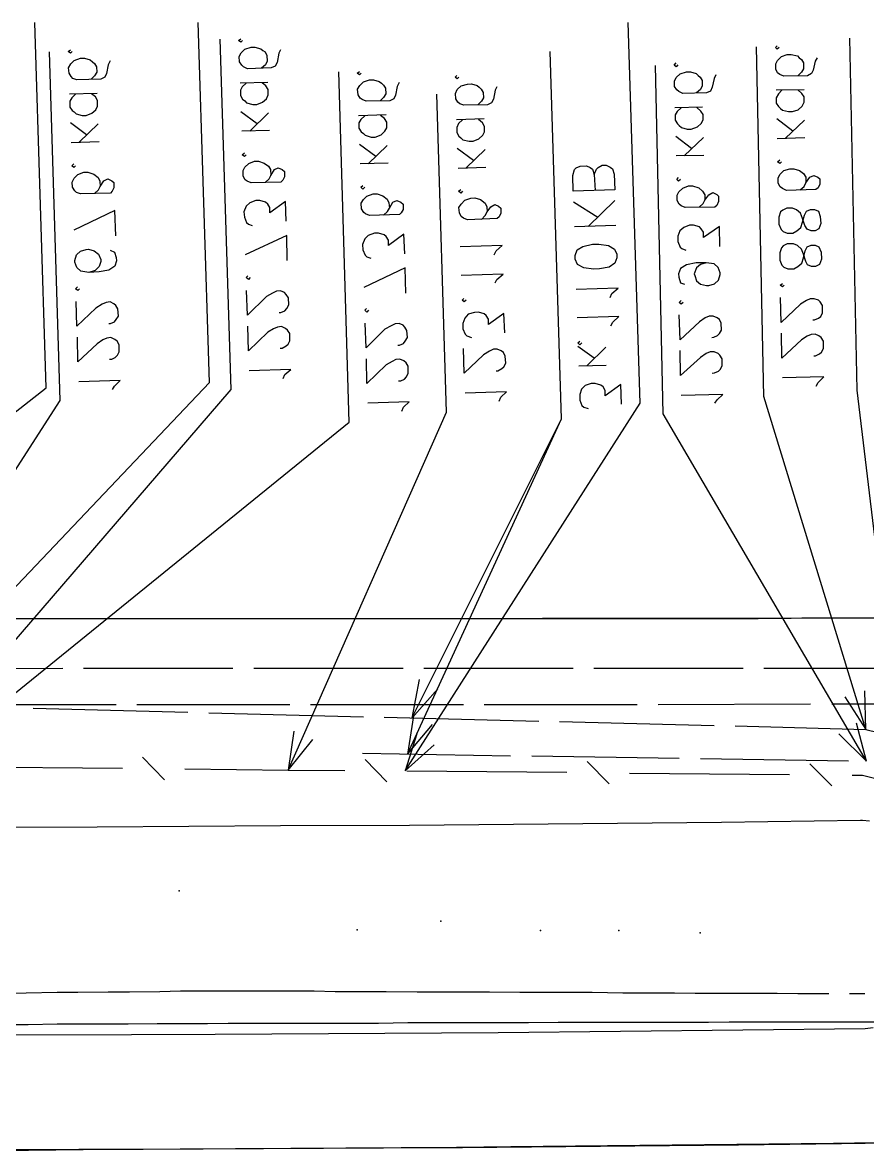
# Model space of a CAD drawing. Header units: metres. Extents: x 131 to 658, y 22 to 173.
# Drawn here: x 350.57 to 371.85, y 123.04 to 151.43 of the extents above; entities that cross this region are included whole.
import ezdxf

# ---------------------------------------------------------------- set-up
doc = ezdxf.new("R2010")
doc.units = ezdxf.units.M
for name, color, linetype in [('BOUNDARY', 7, 'Continuous'), ('CURB', 7, 'Continuous'), ('ELECTR_CABLE', 7, 'Continuous'), ('ELECTR_CABLE_COMM', 7, 'Continuous'), ('GRASS', 7, 'Continuous'), ('ROAD', 7, 'Continuous'), ('SIDEWALK_PATH', 7, 'Continuous'), ('TREE', 7, 'Continuous')]:
    doc.layers.add(name, color=color, linetype=linetype)

msp = doc.modelspace()

# ---------------------------------------------------------------- linework, layer by layer
at = {"layer": 'BOUNDARY'}
msp.add_lwpolyline([(349.104, 136.431), (350.78, 136.431), (354.109, 136.431), (355.773, 136.431), (359.102, 136.431), (360.767, 136.431), (364.096, 136.431), (365.76, 136.431), (369.101, 136.431), (370.765, 136.442), (373.284, 136.442)], dxfattribs=at)
at = {"layer": 'CURB'}
for points in [[(370.876, 126.977), (370.099, 126.977), (369.578, 126.988), (368.812, 126.988), (368.279, 126.988), (367.514, 126.988), (366.992, 126.999), (366.215, 126.999), (365.694, 126.999), (364.917, 127.01), (364.395, 127.01), (363.63, 127.01), (363.097, 127.01), (362.332, 127.021), (361.81, 127.021), (361.033, 127.021), (360.512, 127.021), (359.735, 127.032), (359.213, 127.032), (358.448, 127.032), (357.915, 127.043), (357.149, 127.043), (356.628, 127.043), (355.851, 127.043), (355.329, 127.043), (354.553, 127.043), (354.031, 127.032), (353.265, 127.021), (352.733, 127.021), (351.967, 127.01), (351.446, 127.01), (350.669, 126.999), (350.147, 126.988)], [(371.786, 126.977), (371.398, 126.977)], [(350.181, 126.211), (350.713, 126.211), (351.446, 126.222), (351.967, 126.222), (352.711, 126.222), (353.232, 126.222), (353.965, 126.233), (354.497, 126.233), (355.23, 126.233), (355.751, 126.244), (356.495, 126.244), (357.016, 126.244), (357.749, 126.244), (358.281, 126.244), (359.014, 126.244), (359.535, 126.244), (360.279, 126.255), (360.8, 126.255), (361.533, 126.255), (362.065, 126.255), (362.798, 126.255), (363.319, 126.255), (364.063, 126.266), (364.584, 126.266), (365.328, 126.266), (365.849, 126.266), (366.582, 126.266), (367.103, 126.266), (367.847, 126.266), (368.368, 126.277), (369.112, 126.277), (369.633, 126.277), (370.366, 126.277), (370.887, 126.277), (371.631, 126.277), (372.152, 126.277)]]:
    msp.add_lwpolyline(points, dxfattribs=at)
at = {"layer": 'ELECTR_CABLE'}
for points in [[(340.327, 134.078), (339.75, 133.291), (351.168, 142.235), (350.88, 151.431)], [(346.996, 134.023), (346.53, 133.157), (355.285, 142.368), (355.001, 151.431)], [(349.37, 135.11), (348.949, 134.223), (348.949, 134.223), (355.829, 142.19), (355.829, 142.19), (355.551, 151.012)], [(356.117, 150.979), (356.073, 150.934), (356.073, 150.934), (356.017, 150.979), (356.017, 150.979), (356.073, 151.023)], [(357.072, 150.746), (357.027, 150.657), (357.027, 150.657), (356.983, 150.424), (356.983, 150.424), (356.938, 150.335), (356.938, 150.335), (356.839, 150.291), (356.839, 150.291), (356.239, 150.269), (356.239, 150.269), (356.14, 150.313), (356.14, 150.313), (356.095, 150.357), (356.095, 150.357), (356.04, 150.446), (356.04, 150.446), (356.029, 150.579), (356.029, 150.579), (356.084, 150.668), (356.084, 150.668), (356.173, 150.757), (356.173, 150.757), (356.328, 150.812), (356.328, 150.812), (356.428, 150.812), (356.428, 150.812), (356.572, 150.768), (356.572, 150.768), (356.628, 150.724), (356.628, 150.724), (356.683, 150.69), (356.683, 150.69), (356.728, 150.602), (356.728, 150.602), (356.739, 150.457), (356.739, 150.457), (356.694, 150.369), (356.694, 150.369), (356.594, 150.28)], [(371.287, 134.456), (371.808, 133.635), (371.808, 133.635), (369.245, 142.013), (369.245, 142.013), (369.056, 150.824)], [(369.633, 150.801), (369.578, 150.757), (369.578, 150.757), (369.533, 150.801), (369.533, 150.801), (369.578, 150.846)], [(372.374, 133.524), (372.74, 132.614), (372.74, 132.614), (371.597, 142.179), (371.597, 142.179), (371.409, 151.034)], [(346.929, 135.277), (346.641, 134.345), (346.641, 134.345), (351.523, 141.913), (351.523, 141.913), (351.257, 150.69)], [(351.823, 150.701), (351.778, 150.657), (351.778, 150.657), (351.723, 150.701), (351.723, 150.701), (351.778, 150.746)], [(352.777, 150.468), (352.733, 150.369), (352.733, 150.369), (352.688, 150.147), (352.688, 150.147), (352.644, 150.058), (352.644, 150.058), (352.544, 150.002), (352.544, 150.002), (351.945, 149.991), (351.945, 149.991), (351.845, 150.025), (351.845, 150.025), (351.801, 150.069), (351.801, 150.069), (351.745, 150.158), (351.745, 150.158), (351.734, 150.291), (351.734, 150.291), (351.79, 150.391), (351.79, 150.391), (351.878, 150.48), (351.878, 150.48), (352.034, 150.535), (352.034, 150.535), (352.134, 150.535), (352.134, 150.535), (352.278, 150.491), (352.278, 150.491), (352.333, 150.446), (352.333, 150.446), (352.389, 150.402), (352.389, 150.402), (352.433, 150.313), (352.433, 150.313), (352.444, 150.18), (352.444, 150.18), (352.389, 150.091), (352.389, 150.091), (352.3, 150.002)], [(360.423, 133.979), (360.268, 133.013), (360.268, 133.013), (364.151, 141.458), (364.151, 141.458), (363.863, 150.701)], [(360.567, 134.889), (360.378, 133.923), (360.378, 133.923), (364.151, 141.458), (364.151, 141.458), (363.863, 150.701)], [(370.588, 150.546), (370.532, 150.457), (370.532, 150.457), (370.488, 150.235), (370.488, 150.235), (370.443, 150.147), (370.443, 150.147), (370.343, 150.091), (370.343, 150.091), (369.744, 150.08), (369.744, 150.08), (369.644, 150.124), (369.644, 150.124), (369.589, 150.169), (369.589, 150.169), (369.544, 150.258), (369.544, 150.258), (369.544, 150.391), (369.544, 150.391), (369.589, 150.48), (369.589, 150.48), (369.689, 150.579), (369.689, 150.579), (369.833, 150.624), (369.833, 150.624), (369.933, 150.624), (369.933, 150.624), (370.088, 150.59), (370.088, 150.59), (370.133, 150.546), (370.133, 150.546), (370.188, 150.502), (370.188, 150.502), (370.243, 150.413), (370.243, 150.413), (370.243, 150.269), (370.243, 150.269), (370.188, 150.18), (370.188, 150.18), (370.099, 150.091)], [(371.131, 133.524), (371.83, 132.836), (371.83, 132.836), (366.704, 141.58), (366.704, 141.58), (366.515, 150.346)], [(367.081, 150.369), (367.037, 150.313), (367.037, 150.313), (366.981, 150.357), (366.981, 150.357), (367.037, 150.413)], [(349.271, 133.99), (348.705, 133.191), (348.705, 133.191), (358.803, 141.369), (358.803, 141.369), (358.536, 150.191)], [(356.75, 149.925), (356.051, 149.902)], [(359.102, 150.158), (359.058, 150.113), (359.058, 150.113), (359.002, 150.158), (359.002, 150.158), (359.058, 150.202)], [(360.057, 149.925), (360.012, 149.825), (360.012, 149.825), (359.968, 149.603), (359.968, 149.603), (359.924, 149.514), (359.924, 149.514), (359.824, 149.459), (359.824, 149.459), (359.224, 149.448), (359.224, 149.448), (359.125, 149.492), (359.125, 149.492), (359.08, 149.525), (359.08, 149.525), (359.025, 149.614), (359.025, 149.614), (359.014, 149.758), (359.014, 149.758), (359.069, 149.847), (359.069, 149.847), (359.158, 149.936), (359.158, 149.936), (359.313, 149.991), (359.313, 149.991), (359.413, 149.991), (359.413, 149.991), (359.557, 149.947), (359.557, 149.947), (359.613, 149.902), (359.613, 149.902), (359.668, 149.858), (359.668, 149.858), (359.713, 149.78), (359.713, 149.78), (359.724, 149.636), (359.724, 149.636), (359.668, 149.547), (359.668, 149.547), (359.58, 149.459)], [(368.035, 150.113), (367.991, 150.025), (367.991, 150.025), (367.946, 149.803), (367.946, 149.803), (367.902, 149.703), (367.902, 149.703), (367.802, 149.658), (367.802, 149.658), (367.203, 149.647), (367.203, 149.647), (367.103, 149.692), (367.103, 149.692), (367.048, 149.736), (367.048, 149.736), (366.992, 149.825), (366.992, 149.825), (366.992, 149.958), (366.992, 149.958), (367.037, 150.047), (367.037, 150.047), (367.136, 150.136), (367.136, 150.136), (367.292, 150.191), (367.292, 150.191), (367.392, 150.191), (367.392, 150.191), (367.536, 150.147), (367.536, 150.147), (367.591, 150.102), (367.591, 150.102), (367.636, 150.058), (367.636, 150.058), (367.691, 149.969), (367.691, 149.969), (367.691, 149.836), (367.691, 149.836), (367.647, 149.747), (367.647, 149.747), (367.547, 149.658)], [(352.455, 149.647), (351.756, 149.625)], [(356.206, 149.902), (356.106, 149.814), (356.106, 149.814), (356.062, 149.725), (356.062, 149.725), (356.062, 149.592), (356.062, 149.592), (356.117, 149.503), (356.117, 149.503), (356.173, 149.459), (356.173, 149.459), (356.217, 149.414), (356.217, 149.414), (356.373, 149.37), (356.373, 149.37), (356.472, 149.37), (356.472, 149.37), (356.617, 149.425), (356.617, 149.425), (356.717, 149.514), (356.717, 149.514), (356.761, 149.614), (356.761, 149.614), (356.761, 149.747), (356.761, 149.747), (356.705, 149.836), (356.705, 149.836), (356.606, 149.914)], [(369.7, 149.725), (369.611, 149.636), (369.611, 149.636), (369.555, 149.536), (369.555, 149.536), (369.555, 149.403), (369.555, 149.403), (369.611, 149.314), (369.611, 149.314), (369.666, 149.27), (369.666, 149.27), (369.711, 149.226), (369.711, 149.226), (369.866, 149.192), (369.866, 149.192), (369.966, 149.192), (369.966, 149.192), (370.11, 149.237), (370.11, 149.237), (370.21, 149.325), (370.21, 149.325), (370.255, 149.425), (370.255, 149.425), (370.255, 149.558), (370.255, 149.558), (370.199, 149.647), (370.199, 149.647), (370.099, 149.736)], [(370.255, 149.736), (369.555, 149.725)], [(351.912, 149.625), (351.812, 149.536), (351.812, 149.536), (351.767, 149.448), (351.767, 149.448), (351.767, 149.303), (351.767, 149.303), (351.823, 149.214), (351.823, 149.214), (351.878, 149.181), (351.878, 149.181), (351.923, 149.137), (351.923, 149.137), (352.078, 149.092), (352.078, 149.092), (352.178, 149.092), (352.178, 149.092), (352.322, 149.148), (352.322, 149.148), (352.422, 149.237), (352.422, 149.237), (352.466, 149.325), (352.466, 149.325), (352.466, 149.47), (352.466, 149.47), (352.411, 149.558), (352.411, 149.558), (352.311, 149.636)], [(356.484, 148.882), (356.073, 149.181)], [(356.772, 149.159), (356.295, 148.693)], [(359.735, 149.104), (359.036, 149.081)], [(359.191, 149.081), (359.091, 148.993), (359.091, 148.993), (359.047, 148.904), (359.047, 148.904), (359.047, 148.771), (359.047, 148.771), (359.102, 148.682), (359.102, 148.682), (359.158, 148.637), (359.158, 148.637), (359.202, 148.593), (359.202, 148.593), (359.358, 148.549), (359.358, 148.549), (359.457, 148.549), (359.457, 148.549), (359.602, 148.604), (359.602, 148.604), (359.702, 148.693), (359.702, 148.693), (359.746, 148.782), (359.746, 148.782), (359.746, 148.926), (359.746, 148.926), (359.69, 149.015), (359.69, 149.015), (359.591, 149.092)], [(367.702, 149.303), (367.003, 149.281)], [(367.159, 149.281), (367.059, 149.192), (367.059, 149.192), (367.014, 149.104), (367.014, 149.104), (367.014, 148.97), (367.014, 148.97), (367.07, 148.882), (367.07, 148.882), (367.114, 148.837), (367.114, 148.837), (367.17, 148.793), (367.17, 148.793), (367.314, 148.748), (367.314, 148.748), (367.414, 148.748), (367.414, 148.748), (367.569, 148.804), (367.569, 148.804), (367.669, 148.893), (367.669, 148.893), (367.713, 148.981), (367.713, 148.981), (367.713, 149.115), (367.713, 149.115), (367.658, 149.203), (367.658, 149.203), (367.558, 149.292)], [(352.189, 148.604), (351.778, 148.904)], [(352.478, 148.882), (352, 148.416)], [(369.977, 148.693), (369.567, 149.004)], [(370.266, 148.97), (369.777, 148.515)], [(356.794, 148.715), (356.095, 148.693)], [(367.425, 148.26), (367.025, 148.56)], [(367.725, 148.538), (367.236, 148.072)], [(370.277, 148.526), (369.578, 148.504)], [(352.5, 148.427), (351.801, 148.404)], [(359.469, 148.06), (359.058, 148.36)], [(359.757, 148.338), (359.28, 147.872)], [(356.206, 148.105), (356.162, 148.06), (356.162, 148.06), (356.106, 148.105), (356.106, 148.105), (356.162, 148.149)], [(356.683, 147.406), (356.783, 147.494), (356.783, 147.494), (356.828, 147.583), (356.828, 147.583), (356.916, 147.728), (356.916, 147.728), (357.016, 147.772), (357.016, 147.772), (357.116, 147.728), (357.116, 147.728), (357.172, 147.683), (357.172, 147.683), (357.172, 147.55), (357.172, 147.55), (357.127, 147.461), (357.127, 147.461), (357.083, 147.417), (357.083, 147.417), (356.328, 147.395), (356.328, 147.395), (356.228, 147.439), (356.228, 147.439), (356.184, 147.472), (356.184, 147.472), (356.128, 147.561), (356.128, 147.561), (356.128, 147.705), (356.128, 147.705), (356.173, 147.794), (356.173, 147.794), (356.273, 147.883), (356.273, 147.883), (356.417, 147.938), (356.417, 147.938), (356.517, 147.938), (356.517, 147.938), (356.661, 147.894), (356.661, 147.894), (356.772, 147.816), (356.772, 147.816), (356.816, 147.728), (356.816, 147.728), (356.828, 147.583)], [(367.736, 148.083), (367.037, 148.072)], [(369.689, 147.927), (369.644, 147.883), (369.644, 147.883), (369.589, 147.927), (369.589, 147.927), (369.644, 147.972)], [(351.912, 147.827), (351.867, 147.783), (351.867, 147.783), (351.812, 147.827), (351.812, 147.827), (351.867, 147.872)], [(352.389, 147.128), (352.489, 147.217), (352.489, 147.217), (352.533, 147.306), (352.533, 147.306), (352.622, 147.45), (352.622, 147.45), (352.722, 147.494), (352.722, 147.494), (352.822, 147.45), (352.822, 147.45), (352.877, 147.406), (352.877, 147.406), (352.877, 147.273), (352.877, 147.273), (352.833, 147.184), (352.833, 147.184), (352.788, 147.139), (352.788, 147.139), (352.034, 147.117), (352.034, 147.117), (351.934, 147.15), (351.934, 147.15), (351.889, 147.195), (351.889, 147.195), (351.834, 147.284), (351.834, 147.284), (351.823, 147.417), (351.823, 147.417), (351.878, 147.517), (351.878, 147.517), (351.967, 147.605), (351.967, 147.605), (352.122, 147.661), (352.122, 147.661), (352.222, 147.661), (352.222, 147.661), (352.367, 147.617), (352.367, 147.617), (352.478, 147.528), (352.478, 147.528), (352.522, 147.439), (352.522, 147.439), (352.533, 147.306)], [(359.779, 147.894), (359.08, 147.872)], [(364.973, 147.605), (365.028, 147.739), (365.028, 147.739), (365.072, 147.783), (365.072, 147.783), (365.172, 147.838), (365.172, 147.838), (365.272, 147.838), (365.272, 147.838), (365.372, 147.794), (365.372, 147.794), (365.428, 147.75), (365.428, 147.75), (365.472, 147.617), (365.472, 147.617), (365.494, 147.217), (365.494, 147.217), (364.44, 147.184), (364.44, 147.184), (364.429, 147.583), (364.429, 147.583), (364.473, 147.728), (364.473, 147.728), (364.518, 147.772), (364.518, 147.772), (364.617, 147.816), (364.617, 147.816), (364.773, 147.827), (364.773, 147.827), (364.873, 147.783), (364.873, 147.783), (364.928, 147.739), (364.928, 147.739), (364.973, 147.605), (364.973, 147.605), (364.995, 147.206)], [(370.155, 147.217), (370.255, 147.306), (370.255, 147.306), (370.299, 147.395), (370.299, 147.395), (370.399, 147.539), (370.399, 147.539), (370.499, 147.583), (370.499, 147.583), (370.599, 147.539), (370.599, 147.539), (370.654, 147.494), (370.654, 147.494), (370.654, 147.361), (370.654, 147.361), (370.61, 147.273), (370.61, 147.273), (370.554, 147.228), (370.554, 147.228), (369.811, 147.206), (369.811, 147.206), (369.711, 147.25), (369.711, 147.25), (369.655, 147.295), (369.655, 147.295), (369.6, 147.384), (369.6, 147.384), (369.6, 147.517), (369.6, 147.517), (369.644, 147.605), (369.644, 147.605), (369.744, 147.705), (369.744, 147.705), (369.899, 147.75), (369.899, 147.75), (369.999, 147.75), (369.999, 147.75), (370.144, 147.705), (370.144, 147.705), (370.243, 147.628), (370.243, 147.628), (370.299, 147.539), (370.299, 147.539), (370.299, 147.395)], [(367.147, 147.483), (367.092, 147.439), (367.092, 147.439), (367.048, 147.483), (367.048, 147.483), (367.092, 147.528)], [(359.191, 147.284), (359.147, 147.239), (359.147, 147.239), (359.091, 147.284), (359.091, 147.284), (359.147, 147.328)], [(359.668, 146.585), (359.768, 146.673), (359.768, 146.673), (359.813, 146.762), (359.813, 146.762), (359.901, 146.906), (359.901, 146.906), (360.001, 146.951), (360.001, 146.951), (360.101, 146.906), (360.101, 146.906), (360.157, 146.862), (360.157, 146.862), (360.157, 146.729), (360.157, 146.729), (360.112, 146.64), (360.112, 146.64), (360.068, 146.596), (360.068, 146.596), (359.313, 146.573), (359.313, 146.573), (359.213, 146.618), (359.213, 146.618), (359.169, 146.651), (359.169, 146.651), (359.113, 146.74), (359.113, 146.74), (359.102, 146.884), (359.102, 146.884), (359.158, 146.973), (359.158, 146.973), (359.247, 147.062), (359.247, 147.062), (359.402, 147.117), (359.402, 147.117), (359.502, 147.117), (359.502, 147.117), (359.646, 147.073), (359.646, 147.073), (359.757, 146.984), (359.757, 146.984), (359.801, 146.895), (359.801, 146.895), (359.813, 146.762)], [(367.614, 146.784), (367.713, 146.873), (367.713, 146.873), (367.758, 146.962), (367.758, 146.962), (367.858, 147.095), (367.858, 147.095), (367.958, 147.15), (367.958, 147.15), (368.057, 147.106), (368.057, 147.106), (368.102, 147.062), (368.102, 147.062), (368.102, 146.929), (368.102, 146.929), (368.057, 146.829), (368.057, 146.829), (368.013, 146.784), (368.013, 146.784), (367.258, 146.773), (367.258, 146.773), (367.159, 146.818), (367.159, 146.818), (367.114, 146.862), (367.114, 146.862), (367.059, 146.951), (367.059, 146.951), (367.059, 147.084), (367.059, 147.084), (367.103, 147.173), (367.103, 147.173), (367.203, 147.261), (367.203, 147.261), (367.347, 147.317), (367.347, 147.317), (367.447, 147.317), (367.447, 147.317), (367.602, 147.273), (367.602, 147.273), (367.702, 147.184), (367.702, 147.184), (367.758, 147.095), (367.758, 147.095), (367.758, 146.962)], [(357.216, 146.429), (357.194, 146.929), (357.194, 146.929), (356.805, 146.64), (356.805, 146.64), (356.805, 146.773), (356.805, 146.773), (356.75, 146.862), (356.75, 146.862), (356.694, 146.906), (356.694, 146.906), (356.55, 146.951), (356.55, 146.951), (356.45, 146.951), (356.45, 146.951), (356.295, 146.895), (356.295, 146.895), (356.206, 146.806), (356.206, 146.806), (356.151, 146.662), (356.151, 146.662), (356.162, 146.529), (356.162, 146.529), (356.217, 146.396), (356.217, 146.396), (356.262, 146.352), (356.262, 146.352), (356.361, 146.318)], [(364.451, 146.917), (365.061, 146.529)], [(365.494, 146.951), (364.817, 146.296)], [(352.921, 146.063), (352.899, 146.696), (352.899, 146.696), (351.867, 146.207)], [(370.676, 146.374), (370.632, 146.241), (370.632, 146.241), (370.532, 146.185), (370.532, 146.185), (370.432, 146.185), (370.432, 146.185), (370.332, 146.229), (370.332, 146.229), (370.277, 146.318), (370.277, 146.318), (370.221, 146.496), (370.221, 146.496), (370.166, 146.629), (370.166, 146.629), (370.066, 146.718), (370.066, 146.718), (369.966, 146.762), (369.966, 146.762), (369.822, 146.762), (369.822, 146.762), (369.722, 146.707), (369.722, 146.707), (369.666, 146.662), (369.666, 146.662), (369.622, 146.529), (369.622, 146.529), (369.622, 146.352), (369.622, 146.352), (369.678, 146.218), (369.678, 146.218), (369.733, 146.174), (369.733, 146.174), (369.833, 146.13), (369.833, 146.13), (369.977, 146.13), (369.977, 146.13), (370.077, 146.185), (370.077, 146.185), (370.177, 146.274), (370.177, 146.274), (370.221, 146.407), (370.221, 146.407), (370.266, 146.585), (370.266, 146.585), (370.321, 146.684), (370.321, 146.684), (370.421, 146.729), (370.421, 146.729), (370.521, 146.729), (370.521, 146.729), (370.621, 146.684), (370.621, 146.684), (370.665, 146.551), (370.665, 146.551), (370.676, 146.374)], [(365.516, 146.318), (364.473, 146.285)], [(368.135, 145.797), (368.124, 146.296), (368.124, 146.296), (367.725, 146.019), (367.725, 146.019), (367.725, 146.152), (367.725, 146.152), (367.669, 146.241), (367.669, 146.241), (367.625, 146.285), (367.625, 146.285), (367.469, 146.329), (367.469, 146.329), (367.369, 146.329), (367.369, 146.329), (367.225, 146.274), (367.225, 146.274), (367.125, 146.185), (367.125, 146.185), (367.081, 146.052), (367.081, 146.052), (367.081, 145.919), (367.081, 145.919), (367.136, 145.774), (367.136, 145.774), (367.181, 145.741), (367.181, 145.741), (367.281, 145.697)], [(357.238, 145.442), (357.227, 146.074), (357.227, 146.074), (356.184, 145.586)], [(360.201, 145.608), (360.179, 146.107), (360.179, 146.107), (359.79, 145.819), (359.79, 145.819), (359.79, 145.952), (359.79, 145.952), (359.735, 146.041), (359.735, 146.041), (359.679, 146.085), (359.679, 146.085), (359.535, 146.13), (359.535, 146.13), (359.435, 146.13), (359.435, 146.13), (359.28, 146.074), (359.28, 146.074), (359.191, 145.985), (359.191, 145.985), (359.136, 145.841), (359.136, 145.841), (359.147, 145.708), (359.147, 145.708), (359.202, 145.575), (359.202, 145.575), (359.247, 145.53), (359.247, 145.53), (359.346, 145.497)], [(352.777, 145.697), (352.888, 145.652), (352.888, 145.652), (352.933, 145.519), (352.933, 145.519), (352.944, 145.43), (352.944, 145.43), (352.899, 145.297), (352.899, 145.297), (352.744, 145.197), (352.744, 145.197), (352.5, 145.153), (352.5, 145.153), (352.245, 145.142), (352.245, 145.142), (352.045, 145.175), (352.045, 145.175), (351.945, 145.264), (351.945, 145.264), (351.889, 145.397), (351.889, 145.397), (351.889, 145.442), (351.889, 145.442), (351.934, 145.586), (351.934, 145.586), (352.034, 145.675), (352.034, 145.675), (352.178, 145.719), (352.178, 145.719), (352.233, 145.73), (352.233, 145.73), (352.378, 145.686), (352.378, 145.686), (352.489, 145.597), (352.489, 145.597), (352.544, 145.464), (352.544, 145.464), (352.544, 145.419), (352.544, 145.419), (352.5, 145.286), (352.5, 145.286), (352.4, 145.186), (352.4, 145.186), (352.245, 145.142)], [(365.538, 145.508), (365.494, 145.375), (365.494, 145.375), (365.35, 145.275), (365.35, 145.275), (365.106, 145.231), (365.106, 145.231), (364.95, 145.22), (364.95, 145.22), (364.706, 145.253), (364.706, 145.253), (364.551, 145.342), (364.551, 145.342), (364.495, 145.475), (364.495, 145.475), (364.495, 145.564), (364.495, 145.564), (364.54, 145.708), (364.54, 145.708), (364.684, 145.797), (364.684, 145.797), (364.928, 145.852), (364.928, 145.852), (365.084, 145.852), (365.084, 145.852), (365.328, 145.819), (365.328, 145.819), (365.483, 145.73), (365.483, 145.73), (365.538, 145.597), (365.538, 145.597), (365.538, 145.508)], [(370.698, 145.475), (370.643, 145.342), (370.643, 145.342), (370.543, 145.286), (370.543, 145.286), (370.443, 145.286), (370.443, 145.286), (370.343, 145.331), (370.343, 145.331), (370.299, 145.419), (370.299, 145.419), (370.243, 145.597), (370.243, 145.597), (370.188, 145.73), (370.188, 145.73), (370.088, 145.819), (370.088, 145.819), (369.988, 145.863), (369.988, 145.863), (369.833, 145.863), (369.833, 145.863), (369.733, 145.808), (369.733, 145.808), (369.689, 145.763), (369.689, 145.763), (369.644, 145.63), (369.644, 145.63), (369.644, 145.453), (369.644, 145.453), (369.7, 145.32), (369.7, 145.32), (369.744, 145.275), (369.744, 145.275), (369.844, 145.231), (369.844, 145.231), (369.999, 145.231), (369.999, 145.231), (370.099, 145.286), (370.099, 145.286), (370.199, 145.375), (370.199, 145.375), (370.243, 145.508), (370.243, 145.508), (370.288, 145.686), (370.288, 145.686), (370.332, 145.786), (370.332, 145.786), (370.432, 145.83), (370.432, 145.83), (370.532, 145.83), (370.532, 145.83), (370.632, 145.786), (370.632, 145.786), (370.687, 145.652), (370.687, 145.652), (370.698, 145.475)], [(367.791, 145.386), (367.647, 145.342), (367.647, 145.342), (367.547, 145.253), (367.547, 145.253), (367.491, 145.109), (367.491, 145.109), (367.503, 145.064), (367.503, 145.064), (367.547, 144.931), (367.547, 144.931), (367.647, 144.842), (367.647, 144.842), (367.802, 144.809), (367.802, 144.809), (367.858, 144.809), (367.858, 144.809), (368.002, 144.853), (368.002, 144.853), (368.102, 144.942), (368.102, 144.942), (368.146, 145.086), (368.146, 145.086), (368.146, 145.131), (368.146, 145.131), (368.091, 145.264), (368.091, 145.264), (367.991, 145.353), (367.991, 145.353), (367.791, 145.386), (367.791, 145.386), (367.536, 145.386), (367.536, 145.386), (367.292, 145.331), (367.292, 145.331), (367.147, 145.242), (367.147, 145.242), (367.092, 145.109), (367.092, 145.109), (367.103, 145.02), (367.103, 145.02), (367.147, 144.876), (367.147, 144.876), (367.247, 144.842)], [(360.223, 144.62), (360.212, 145.253), (360.212, 145.253), (359.169, 144.765)], [(356.306, 145.009), (356.262, 144.964), (356.262, 144.964), (356.206, 145.009), (356.206, 145.009), (356.25, 145.053)], [(369.755, 144.82), (369.711, 144.776), (369.711, 144.776), (369.655, 144.82), (369.655, 144.82), (369.711, 144.865)], [(352.012, 144.731), (351.967, 144.687), (351.967, 144.687), (351.912, 144.731), (351.912, 144.731), (351.956, 144.776)], [(357.038, 144.132), (357.083, 144.132), (357.083, 144.132), (357.183, 144.177), (357.183, 144.177), (357.227, 144.232), (357.227, 144.232), (357.282, 144.321), (357.282, 144.321), (357.271, 144.498), (357.271, 144.498), (357.216, 144.587), (357.216, 144.587), (357.172, 144.632), (357.172, 144.632), (357.072, 144.676), (357.072, 144.676), (356.972, 144.665), (356.972, 144.665), (356.872, 144.62), (356.872, 144.62), (356.717, 144.532), (356.717, 144.532), (356.239, 144.066), (356.239, 144.066), (356.217, 144.687)], [(365.372, 144.509), (365.416, 144.609), (365.416, 144.609), (365.572, 144.742), (365.572, 144.742), (364.518, 144.709)], [(352.744, 143.855), (352.788, 143.855), (352.788, 143.855), (352.888, 143.899), (352.888, 143.899), (352.933, 143.955), (352.933, 143.955), (352.988, 144.043), (352.988, 144.043), (352.977, 144.221), (352.977, 144.221), (352.921, 144.31), (352.921, 144.31), (352.877, 144.354), (352.877, 144.354), (352.777, 144.398), (352.777, 144.398), (352.677, 144.387), (352.677, 144.387), (352.577, 144.343), (352.577, 144.343), (352.422, 144.243), (352.422, 144.243), (351.945, 143.788), (351.945, 143.788), (351.923, 144.41)], [(367.214, 144.387), (367.159, 144.343), (367.159, 144.343), (367.114, 144.387), (367.114, 144.387), (367.159, 144.432)], [(370.477, 143.944), (370.521, 143.944), (370.521, 143.944), (370.621, 143.988), (370.621, 143.988), (370.676, 144.032), (370.676, 144.032), (370.721, 144.121), (370.721, 144.121), (370.721, 144.31), (370.721, 144.31), (370.665, 144.398), (370.665, 144.398), (370.621, 144.443), (370.621, 144.443), (370.51, 144.476), (370.51, 144.476), (370.41, 144.476), (370.41, 144.476), (370.321, 144.432), (370.321, 144.432), (370.166, 144.343), (370.166, 144.343), (369.678, 143.877), (369.678, 143.877), (369.666, 144.509)], [(359.291, 144.188), (359.247, 144.143), (359.247, 144.143), (359.191, 144.188), (359.191, 144.188), (359.236, 144.232)], [(365.394, 143.799), (365.439, 143.888), (365.439, 143.888), (365.594, 144.032), (365.594, 144.032), (364.54, 143.999)], [(367.935, 143.5), (367.98, 143.511), (367.98, 143.511), (368.08, 143.555), (368.08, 143.555), (368.124, 143.6), (368.124, 143.6), (368.18, 143.688), (368.18, 143.688), (368.168, 143.866), (368.168, 143.866), (368.124, 143.955), (368.124, 143.955), (368.069, 143.999), (368.069, 143.999), (367.969, 144.043), (367.969, 144.043), (367.869, 144.043), (367.869, 144.043), (367.769, 143.999), (367.769, 143.999), (367.625, 143.899), (367.625, 143.899), (367.136, 143.444), (367.136, 143.444), (367.114, 144.077)], [(357.061, 143.233), (357.116, 143.233), (357.116, 143.233), (357.216, 143.289), (357.216, 143.289), (357.26, 143.333), (357.26, 143.333), (357.305, 143.422), (357.305, 143.422), (357.305, 143.6), (357.305, 143.6), (357.249, 143.688), (357.249, 143.688), (357.194, 143.733), (357.194, 143.733), (357.094, 143.777), (357.094, 143.777), (356.994, 143.766), (356.994, 143.766), (356.894, 143.722), (356.894, 143.722), (356.75, 143.633), (356.75, 143.633), (356.262, 143.167), (356.262, 143.167), (356.25, 143.788)], [(360.023, 143.311), (360.068, 143.311), (360.068, 143.311), (360.168, 143.355), (360.168, 143.355), (360.212, 143.411), (360.212, 143.411), (360.268, 143.5), (360.268, 143.5), (360.256, 143.677), (360.256, 143.677), (360.201, 143.766), (360.201, 143.766), (360.157, 143.81), (360.157, 143.81), (360.057, 143.855), (360.057, 143.855), (359.957, 143.844), (359.957, 143.844), (359.857, 143.799), (359.857, 143.799), (359.702, 143.71), (359.702, 143.71), (359.224, 143.244), (359.224, 143.244), (359.202, 143.866)], [(352.766, 142.956), (352.822, 142.956), (352.822, 142.956), (352.91, 143), (352.91, 143), (352.966, 143.056), (352.966, 143.056), (353.01, 143.145), (353.01, 143.145), (353.01, 143.322), (353.01, 143.322), (352.955, 143.411), (352.955, 143.411), (352.899, 143.455), (352.899, 143.455), (352.799, 143.5), (352.799, 143.5), (352.7, 143.489), (352.7, 143.489), (352.6, 143.444), (352.6, 143.444), (352.455, 143.344), (352.455, 143.344), (351.967, 142.889), (351.967, 142.889), (351.956, 143.511)], [(364.662, 143.366), (364.606, 143.322), (364.606, 143.322), (364.562, 143.366), (364.562, 143.366), (364.606, 143.411)], [(370.499, 143.045), (370.543, 143.045), (370.543, 143.045), (370.643, 143.089), (370.643, 143.089), (370.698, 143.133), (370.698, 143.133), (370.743, 143.222), (370.743, 143.222), (370.743, 143.411), (370.743, 143.411), (370.687, 143.5), (370.687, 143.5), (370.632, 143.544), (370.632, 143.544), (370.532, 143.588), (370.532, 143.588), (370.432, 143.577), (370.432, 143.577), (370.332, 143.533), (370.332, 143.533), (370.188, 143.444), (370.188, 143.444), (369.7, 142.978), (369.7, 142.978), (369.689, 143.611)], [(364.973, 142.978), (364.562, 143.278)], [(365.261, 143.256), (364.784, 142.789)], [(367.946, 142.601), (368.002, 142.612), (368.002, 142.612), (368.102, 142.656), (368.102, 142.656), (368.146, 142.701), (368.146, 142.701), (368.191, 142.789), (368.191, 142.789), (368.191, 142.967), (368.191, 142.967), (368.135, 143.056), (368.135, 143.056), (368.091, 143.1), (368.091, 143.1), (367.991, 143.145), (367.991, 143.145), (367.891, 143.145), (367.891, 143.145), (367.791, 143.1), (367.791, 143.1), (367.647, 143), (367.647, 143), (367.147, 142.545), (367.147, 142.545), (367.136, 143.178)], [(360.046, 142.412), (360.101, 142.412), (360.101, 142.412), (360.19, 142.457), (360.19, 142.457), (360.245, 142.512), (360.245, 142.512), (360.29, 142.601), (360.29, 142.601), (360.29, 142.778), (360.29, 142.778), (360.234, 142.867), (360.234, 142.867), (360.179, 142.912), (360.179, 142.912), (360.079, 142.956), (360.079, 142.956), (359.979, 142.945), (359.979, 142.945), (359.879, 142.9), (359.879, 142.9), (359.735, 142.812), (359.735, 142.812), (359.247, 142.346), (359.247, 142.346), (359.236, 142.967)], [(357.138, 142.468), (357.183, 142.568), (357.183, 142.568), (357.327, 142.701), (357.327, 142.701), (356.284, 142.667)], [(365.272, 142.801), (364.584, 142.778)], [(352.844, 142.19), (352.888, 142.279), (352.888, 142.279), (353.032, 142.423), (353.032, 142.423), (351.989, 142.39)], [(365.661, 141.824), (365.638, 142.323), (365.638, 142.323), (365.25, 142.035), (365.25, 142.035), (365.25, 142.168), (365.25, 142.168), (365.194, 142.257), (365.194, 142.257), (365.139, 142.301), (365.139, 142.301), (364.995, 142.346), (364.995, 142.346), (364.895, 142.346), (364.895, 142.346), (364.74, 142.29), (364.74, 142.29), (364.651, 142.201), (364.651, 142.201), (364.606, 142.068), (364.606, 142.068), (364.606, 141.924), (364.606, 141.924), (364.662, 141.791), (364.662, 141.791), (364.706, 141.746), (364.706, 141.746), (364.817, 141.713)], [(370.565, 142.279), (370.61, 142.368), (370.61, 142.368), (370.754, 142.512), (370.754, 142.512), (369.711, 142.49)], [(368.013, 141.846), (368.069, 141.935), (368.069, 141.935), (368.213, 142.068), (368.213, 142.068), (367.159, 142.046)], [(360.123, 141.646), (360.168, 141.746), (360.168, 141.746), (360.312, 141.88), (360.312, 141.88), (359.269, 141.846)], [(347.828, 135.166), (351.59, 135.177)], [(352.111, 135.177), (355.873, 135.177)], [(356.395, 135.177), (360.157, 135.177)], [(360.678, 135.177), (364.44, 135.177)], [(364.961, 135.177), (368.723, 135.177)], [(369.245, 135.177), (373.007, 135.177)], [(360.378, 133.923), (361.033, 134.656)], [(371.808, 133.635), (371.786, 134.611)], [(349.082, 134.267), (352.933, 134.267)], [(350.846, 134.167), (354.741, 134.067)], [(353.454, 134.267), (357.305, 134.267)], [(355.263, 134.056), (359.158, 133.956)], [(357.826, 134.267), (361.677, 134.267)], [(362.198, 134.267), (366.049, 134.267)], [(366.582, 134.267), (370.421, 134.278)], [(370.954, 134.278), (374.804, 134.278)], [(359.679, 133.945), (363.574, 133.845)], [(360.268, 133.013), (360.9, 133.757)], [(364.096, 133.834), (367.991, 133.734)], [(371.83, 132.836), (371.575, 133.79)], [(368.524, 133.723), (371.808, 133.635), (371.808, 133.635), (372.396, 133.49)], [(359.136, 133.035), (362.864, 132.969)], [(363.397, 132.969), (367.114, 132.913)], [(367.647, 132.902), (371.375, 132.847)]]:
    msp.add_lwpolyline(points, dxfattribs=at)
at = {"layer": 'ELECTR_CABLE_COMM'}
for points in [[(360.501, 133.524), (360.212, 132.592), (366.127, 141.846), (365.829, 151.431)], [(361.566, 150.058), (361.521, 150.013), (361.521, 150.013), (361.466, 150.058), (361.466, 150.058), (361.51, 150.102)], [(362.52, 149.814), (362.476, 149.725), (362.476, 149.725), (362.431, 149.503), (362.431, 149.503), (362.387, 149.414), (362.387, 149.414), (362.287, 149.359), (362.287, 149.359), (361.688, 149.348), (361.688, 149.348), (361.588, 149.381), (361.588, 149.381), (361.533, 149.425), (361.533, 149.425), (361.488, 149.514), (361.488, 149.514), (361.477, 149.647), (361.477, 149.647), (361.521, 149.747), (361.521, 149.747), (361.621, 149.836), (361.621, 149.836), (361.777, 149.88), (361.777, 149.88), (361.877, 149.891), (361.877, 149.891), (362.021, 149.847), (362.021, 149.847), (362.076, 149.803), (362.076, 149.803), (362.121, 149.758), (362.121, 149.758), (362.176, 149.669), (362.176, 149.669), (362.187, 149.536), (362.187, 149.536), (362.132, 149.448), (362.132, 149.448), (362.043, 149.359)], [(357.405, 133.59), (357.26, 132.614), (357.26, 132.614), (361.255, 141.624), (361.255, 141.624), (361.011, 149.625)], [(362.198, 149.004), (361.499, 148.981)], [(361.655, 148.981), (361.555, 148.893), (361.555, 148.893), (361.51, 148.793), (361.51, 148.793), (361.51, 148.66), (361.51, 148.66), (361.566, 148.571), (361.566, 148.571), (361.61, 148.526), (361.61, 148.526), (361.666, 148.482), (361.666, 148.482), (361.821, 148.449), (361.821, 148.449), (361.921, 148.449), (361.921, 148.449), (362.065, 148.504), (362.065, 148.504), (362.165, 148.593), (362.165, 148.593), (362.209, 148.682), (362.209, 148.682), (362.209, 148.815), (362.209, 148.815), (362.154, 148.904), (362.154, 148.904), (362.054, 148.993)], [(361.932, 147.961), (361.521, 148.26)], [(362.221, 148.238), (361.743, 147.772)], [(362.243, 147.783), (361.544, 147.761)], [(361.655, 147.184), (361.61, 147.139), (361.61, 147.139), (361.555, 147.184), (361.555, 147.184), (361.61, 147.228)], [(362.132, 146.474), (362.221, 146.573), (362.221, 146.573), (362.276, 146.662), (362.276, 146.662), (362.365, 146.795), (362.365, 146.795), (362.465, 146.851), (362.465, 146.851), (362.565, 146.806), (362.565, 146.806), (362.62, 146.762), (362.62, 146.762), (362.62, 146.629), (362.62, 146.629), (362.576, 146.54), (362.576, 146.54), (362.531, 146.496), (362.531, 146.496), (361.777, 146.462), (361.777, 146.462), (361.677, 146.507), (361.677, 146.507), (361.621, 146.551), (361.621, 146.551), (361.577, 146.64), (361.577, 146.64), (361.566, 146.773), (361.566, 146.773), (361.621, 146.862), (361.621, 146.862), (361.71, 146.962), (361.71, 146.962), (361.865, 147.006), (361.865, 147.006), (361.965, 147.017), (361.965, 147.017), (362.11, 146.973), (362.11, 146.973), (362.221, 146.884), (362.221, 146.884), (362.265, 146.795), (362.265, 146.795), (362.276, 146.662)], [(362.454, 145.586), (362.498, 145.686), (362.498, 145.686), (362.653, 145.819), (362.653, 145.819), (361.599, 145.786)], [(362.476, 144.876), (362.52, 144.964), (362.52, 144.964), (362.676, 145.098), (362.676, 145.098), (361.621, 145.064)], [(361.743, 144.443), (361.699, 144.398), (361.699, 144.398), (361.643, 144.443), (361.643, 144.443), (361.688, 144.487)], [(362.72, 143.622), (362.698, 144.11), (362.698, 144.11), (362.309, 143.833), (362.309, 143.833), (362.309, 143.966), (362.309, 143.966), (362.254, 144.054), (362.254, 144.054), (362.198, 144.099), (362.198, 144.099), (362.054, 144.143), (362.054, 144.143), (361.954, 144.132), (361.954, 144.132), (361.799, 144.088), (361.799, 144.088), (361.71, 143.988), (361.71, 143.988), (361.666, 143.855), (361.666, 143.855), (361.666, 143.722), (361.666, 143.722), (361.721, 143.588), (361.721, 143.588), (361.766, 143.544), (361.766, 143.544), (361.877, 143.5)], [(362.498, 142.667), (362.542, 142.667), (362.542, 142.667), (362.642, 142.723), (362.642, 142.723), (362.698, 142.767), (362.698, 142.767), (362.742, 142.856), (362.742, 142.856), (362.731, 143.034), (362.731, 143.034), (362.687, 143.122), (362.687, 143.122), (362.631, 143.167), (362.631, 143.167), (362.531, 143.211), (362.531, 143.211), (362.431, 143.211), (362.431, 143.211), (362.332, 143.156), (362.332, 143.156), (362.187, 143.067), (362.187, 143.067), (361.699, 142.601), (361.699, 142.601), (361.677, 143.222)], [(362.576, 141.902), (362.62, 142.002), (362.62, 142.002), (362.764, 142.135), (362.764, 142.135), (361.721, 142.101)], [(357.26, 132.614), (357.882, 133.379)], [(360.212, 132.592), (360.944, 133.246)], [(353.598, 132.936), (354.153, 132.37)], [(349.06, 132.691), (353.088, 132.658)], [(354.664, 132.647), (357.26, 132.614), (357.26, 132.614), (358.692, 132.603)], [(359.202, 132.88), (359.746, 132.314)], [(364.795, 132.825), (365.35, 132.27)], [(370.399, 132.769), (370.954, 132.214)], [(360.256, 132.592), (364.285, 132.558)], [(365.86, 132.536), (369.888, 132.503)], [(371.464, 132.481), (371.73, 132.481), (371.73, 132.481), (373.417, 132.059)]]:
    msp.add_lwpolyline(points, dxfattribs=at)
at = {"layer": 'GRASS'}
for points in [[(344.588, 131.16), (352.455, 131.182), (357.072, 131.216), (360.323, 131.227), (368.18, 131.304), (371.675, 131.349), (371.73, 131.349), (371.908, 131.338)], [(371.997, 126.122), (371.797, 126.1), (362.553, 126), (355.429, 125.956), (353.321, 125.945), (344.077, 125.922)]]:
    msp.add_lwpolyline(points, dxfattribs=at)
at = {"layer": 'ROAD'}
msp.add_lwpolyline([(230.936, 123.215), (292.566, 123.215), (298.902, 123.193), (309.655, 123.148), (329.329, 123.071), (330.805, 123.059), (332.991, 123.048), (341.791, 123.037), (342.546, 123.037), (350.724, 123.048), (352.1, 123.059), (359.668, 123.104), (361.654, 123.115), (368.601, 123.182), (371.198, 123.215), (380.752, 123.348), (384.835, 123.426), (386.633, 123.459), (390.306, 123.526), (390.384, 123.526), (395.588, 123.648), (399.849, 123.736)], dxfattribs=at)
at = {"layer": 'SIDEWALK_PATH'}
for points in [[(338.795, 136.431), (354.641, 136.431), (357.127, 136.431), (370.199, 136.442), (373.284, 136.442)], [(399.483, 123.736), (389.996, 123.514), (383.848, 123.403), (382.317, 123.381), (380.497, 123.348), (372.596, 123.237), (370.998, 123.215), (362.875, 123.126), (361.499, 123.115), (353.154, 123.059), (351.989, 123.059), (343.434, 123.037), (342.49, 123.037), (333.713, 123.048), (332.992, 123.048), (331.882, 123.059), (292.566, 123.215), (291.434, 123.215), (235.651, 123.215)]]:
    msp.add_lwpolyline(points, dxfattribs=at)
at = {"layer": 'TREE'}
for p in [(354.52, 129.575), (361.112, 128.81), (359, 128.588), (363.62, 128.577), (365.591, 128.577), (367.637, 128.511)]:
    msp.add_point(p, dxfattribs=at)

doc.saveas('drawing.dxf')
